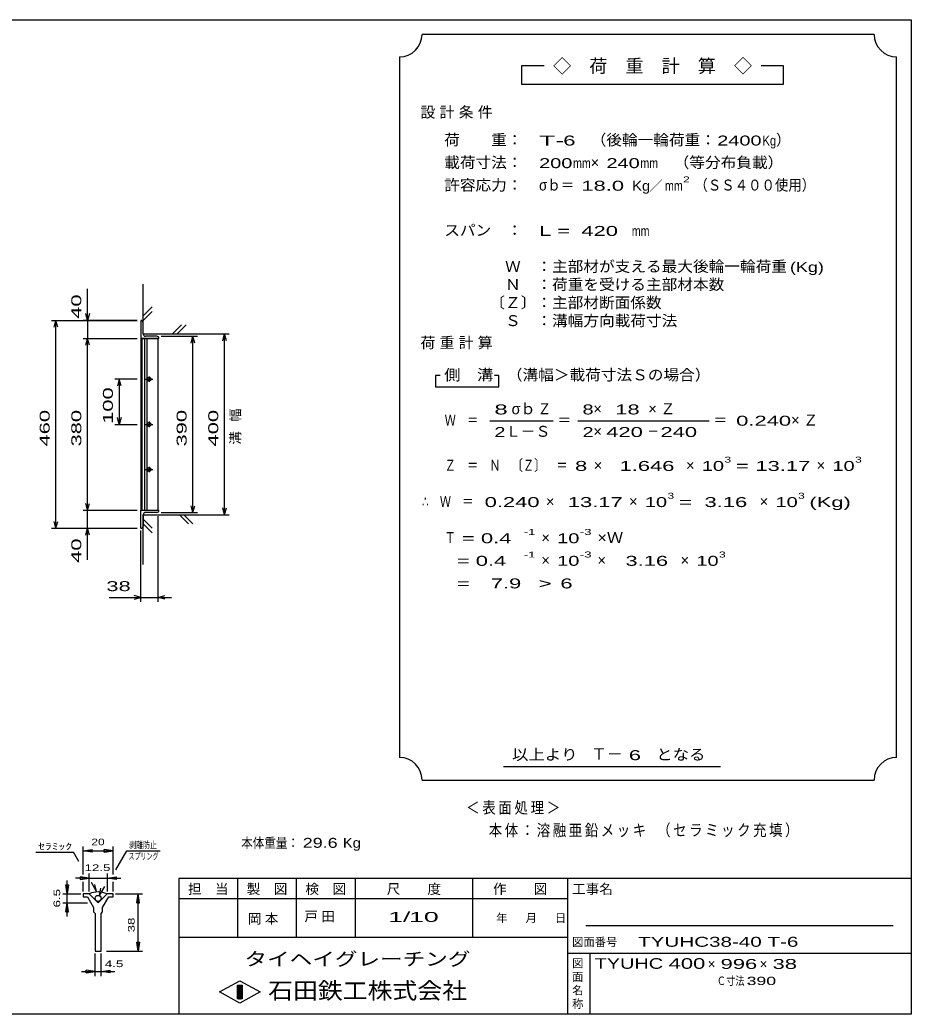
# Model space of a CAD drawing. Units: millimetres, scale not verified. Extents: x -1820 to 1724, y -1285 to 1059.
# Drawn here: x -248 to 1724, y -1141 to 1059 of the extents above; entities that cross this region are included whole.
import ezdxf
from ezdxf.enums import TextEntityAlignment as Align

# ---------------------------------------------------------------- set-up
doc = ezdxf.new("R2010")
doc.units = ezdxf.units.MM
doc.header["$LTSCALE"] = 10
for name, color, linetype, lineweight in [('0_2', 150, 'Continuous', 25), ('16', 3, 'Continuous', 25), ('22', 2, 'Continuous', 25), ('32', 4, 'Continuous', 25)]:
    doc.layers.add(name, color=color, linetype=linetype, lineweight=lineweight)
doc.styles.add('ベクトル', font='')
doc.styles.get('ベクトル').set_extended_font_data('ベクトル')

msp = doc.modelspace()

# ---------------------------------------------------------------- linework, layer by layer
at = {"layer": '0_2'}
for p, q in [((-1736, 1059), (1724, 1059)), ((1724, 1059), (1724, -1141)), ((1724, -841), (104, -841)), ((104, -841), (104, -1141)), ((234, -841), (234, -971)), ((364, -971), (364, -841)), ((494, -841), (494, -971)), ((754, -971), (754, -841)), ((964, -841), (964, -1141)), ((964, -886), (104, -886)), ((1684, -946), (1004, -946)), ((104, -971), (964, -971)), ((964, -1006), (1724, -1006)), ((1014, -1141), (1014, -1006)), ((194, -1092), (239, -1067)), ((234, -1077), (244, -1077)), ((234, -1107), (234, -1077)), ((234, -1077), (236, -1077)), ((236, -1077), (236, -1107)), ((238, -1107), (238, -1077)), ((238, -1077), (240, -1077)), ((239, -1067), (284, -1092)), ((240, -1077), (240, -1107)), ((242, -1107), (242, -1077)), ((242, -1077), (244, -1077)), ((244, -1077), (244, -1107)), ((244, -1077), (244, -1107)), ((239, -1117), (194, -1092)), ((284, -1092), (239, -1117)), ((244, -1107), (234, -1107)), ((236, -1107), (238, -1107)), ((240, -1107), (242, -1107)), ((1724, -1141), (-1736, -1141))]:
    msp.add_line(p, q, dxfattribs=at)
at = {"layer": '16'}
for p, q in [((20, 394), (20, 354)), ((25, 364), (25, 389)), ((20, 354), (60, 354)), ((20, 354), (20, -26)), ((58, 354), (20, 354)), ((22, 354), (22, -26)), ((29, -26), (29, 354)), ((55, 359), (30, 359)), ((33, 354), (33, -26)), ((58, -26), (58, 354)), ((30, 264), (46, 264)), ((40, 267), (36, 267)), ((38, 270), (38, 258)), ((36, 261), (40, 261)), ((30, 164), (46, 164)), ((40, 167), (36, 167)), ((36, 161), (40, 161)), ((38, 170), (38, 158)), ((40, 67), (36, 67)), ((38, 70), (38, 58)), ((30, 64), (46, 64)), ((36, 61), (40, 61)), ((20, -26), (60, -26)), ((20, -66), (20, -26)), ((20, -26), (58, -26)), ((25, -36), (25, -61)), ((55, -31), (30, -31))]:
    msp.add_line(p, q, dxfattribs=at)
for centre, radius, start, end in [((20, 389), 5, 0, 90), ((30, 364), 5, 180, 270), ((55, 354), 5, 0, 90), ((36, 264), 3, 90, 270), ((38, 264), 4, 46.6, 133.4), ((40, 264), 3, 270, 90), ((38, 264), 4, 226.6, 313.4), ((36, 164), 3, 90, 270), ((38, 164), 4, 46.6, 133.4), ((38, 164), 4, 226.6, 313.4), ((40, 164), 3, 270, 90), ((36, 64), 3, 90, 270), ((38, 64), 4, 46.6, 133.4), ((40, 64), 3, 270, 90), ((38, 64), 4, 226.6, 313.4), ((30, -36), 5, 90, 180), ((55, -26), 5, 270, 0), ((20, -61), 5, 270, 0)]:
    msp.add_arc(centre, radius, start, end, dxfattribs=at)
at = {"layer": '22', "color": 4}
for p, q in [((1642, 1027), (642, 1027)), ((592, 977), (592, -573)), ((1692, -573), (1692, 977)), ((912, 957), (862, 957)), ((862, 957), (862, 917)), ((1442, 957), (1392, 957)), ((1442, 917), (1442, 957)), ((862, 917), (1442, 917)), ((-98, 394), (-98, 464)), ((25, 364), (25, 474)), ((25, 404), (45, 424)), ((-98, 394), (-102, 409)), ((-94, 409), (-98, 394)), ((25, 394), (45, 414)), ((-178, 394), (12, 394)), ((-172, 379), (-168, 394)), ((-164, 379), (-168, 394)), ((-168, -66), (-168, 394)), ((12, 394), (-108, 394)), ((-98, 394), (-98, 354)), ((90, 364), (110, 384)), ((100, 364), (120, 384)), ((-108, 354), (12, 354)), ((-102, 339), (-98, 354)), ((-94, 339), (-98, 354)), ((-98, -26), (-98, 354)), ((25, 364), (215, 364)), ((65, 359), (145, 359)), ((131, 344), (135, 359)), ((139, 344), (135, 359)), ((135, -31), (135, 359)), ((201, 349), (205, 364)), ((209, 349), (205, 364)), ((205, -36), (205, 364)), ((12, 264), (-38, 264)), ((-28, 264), (-32, 249)), ((-24, 249), (-28, 264)), ((-28, 264), (-28, 164)), ((682, 272), (672, 272)), ((672, 272), (672, 247)), ((812, 272), (802, 272)), ((812, 247), (812, 272)), ((672, 247), (812, 247)), ((-28, 164), (-32, 179)), ((-24, 179), (-28, 164)), ((-38, 164), (12, 164)), ((792, 172), (932, 172)), ((987, 172), (1277, 172)), ((-98, -26), (-102, -11)), ((-98, -26), (-94, -11)), ((135, -31), (131, -16)), ((135, -31), (139, -16)), ((205, -36), (201, -21)), ((205, -36), (209, -21)), ((-108, -26), (12, -26)), ((-98, -66), (-98, -26)), ((25, -36), (215, -36)), ((25, -146), (25, -36)), ((58, -229), (58, -39)), ((65, -31), (145, -31)), ((125, -56), (105, -36)), ((135, -56), (115, -36)), ((-178, -66), (12, -66)), ((-168, -66), (-172, -51)), ((-168, -66), (-164, -51)), ((-108, -66), (12, -66)), ((-102, -81), (-98, -66)), ((-94, -81), (-98, -66)), ((-98, -136), (-98, -66)), ((45, -66), (25, -46)), ((45, -76), (25, -56)), ((20, -229), (20, -71)), ((-50, -219), (20, -219)), ((20, -219), (5, -215)), ((5, -223), (20, -219)), ((20, -219), (58, -219)), ((58, -219), (73, -215)), ((73, -223), (58, -219)), ((58, -219), (88, -219)), ((822, -593), (1302, -593)), ((642, -623), (1642, -623))]:
    msp.add_line(p, q, dxfattribs=at)
for centre, start, end in [((592, 1027), 270, 0), ((1692, 1027), 180, 270), ((592, -623), 0, 90), ((1692, -623), 90, 180)]:
    msp.add_arc(centre, 50, start, end, dxfattribs=at)
at = {"layer": '32'}
for p, q in [((-108, -832), (-108, -770)), ((-41.33, -832), (-41.33, -770)), ((-212.33, -783), (-129, -783)), ((-117.33, -803), (-129, -783)), ((-108, -780), (-88, -777)), ((-88, -783), (-108, -780)), ((-108, -780), (-41.33, -780)), ((-88, -783), (-88, -777)), ((-41.33, -780), (-61.33, -777)), ((-61.33, -783), (-61.33, -777)), ((-61.33, -783), (-41.33, -780)), ((-35.33, -821.67), (-11, -779.67)), ((-11, -779.67), (62.34, -779.67)), ((-94.67, -870), (-94.67, -830)), ((-54.67, -830), (-54.67, -870)), ((-143, -875), (-146, -855)), ((-146, -855), (-140, -855)), ((-143, -875), (-143, -845)), ((-140, -855), (-143, -875)), ((-94.67, -840), (-124.67, -840)), ((-94.67, -840), (-114.67, -837)), ((-114.67, -837), (-114.67, -843)), ((-114.67, -843), (-94.67, -840)), ((-108, -870), (-108, -848)), ((-94.67, -840), (-54.67, -840)), ((-78, -870), (-89.67, -850)), ((-78, -870), (-81.67, -854.33)), ((-54.67, -840), (-34.67, -837)), ((-34.67, -843), (-54.67, -840)), ((-54.67, -840), (-24.67, -840)), ((-41.33, -870), (-41.33, -848)), ((-34.67, -837), (-34.67, -843)), ((-153, -875), (-113, -875)), ((-143, -895), (-143, -875)), ((-108, -875), (-108, -881.67)), ((-94.67, -875), (-108, -875)), ((-74.67, -895), (-94.67, -875)), ((-54.67, -875), (-74.67, -895)), ((-71.33, -878.33), (-60, -858.33)), ((-71.33, -878.33), (-69, -862.33)), ((-41.33, -875), (-54.67, -875)), ((-41.33, -881.67), (-41.33, -875)), ((-36.33, -875), (23.67, -875)), ((10.67, -895), (13.67, -875)), ((16.67, -895), (13.67, -875)), ((13.67, -1001.67), (13.67, -875)), ((-153, -895), (-98, -895)), ((-146, -915), (-143, -895)), ((-140, -915), (-143, -895)), ((-143, -925), (-143, -895)), ((-108, -881.67), (-98, -881.67)), ((-98, -881.67), (-84.67, -905)), ((-64.67, -905), (-51.33, -881.67)), ((-51.33, -881.67), (-41.33, -881.67)), ((10.67, -895), (16.67, -895)), ((-146, -915), (-140, -915)), ((-84.67, -905), (-84.67, -915)), ((-84.67, -915), (-81.33, -918.33)), ((-81.33, -918.33), (-81.33, -1001.67)), ((-68, -918.33), (-64.67, -915)), ((-68, -1001.67), (-68, -918.33)), ((-64.67, -915), (-64.67, -905)), ((13.67, -1001.67), (10.67, -981.67)), ((10.67, -981.67), (16.67, -981.67)), ((16.67, -981.67), (13.67, -1001.67)), ((-81.33, -1001.67), (-68, -1001.67)), ((-81.33, -1056.67), (-81.33, -1006.67)), ((-68, -1056.67), (-68, -1006.67)), ((-56.33, -1001.67), (23.67, -1001.67)), ((-111.33, -1046.67), (-81.33, -1046.67)), ((-81.33, -1046.67), (-101.33, -1043.67)), ((-101.33, -1049.67), (-101.33, -1043.67)), ((-101.33, -1049.67), (-81.33, -1046.67)), ((-81.33, -1046.67), (-68, -1046.67)), ((-68, -1046.67), (-48, -1043.67)), ((-48, -1049.67), (-68, -1046.67)), ((-68, -1046.67), (-38, -1046.67)), ((-48, -1049.67), (-48, -1043.67))]:
    msp.add_line(p, q, dxfattribs=at)
msp.add_circle((-74.67, -885), 6.67, dxfattribs=at)
msp.add_arc((-75, -920.68), 50, 66, 113, dxfattribs=at)

# ---------------------------------------------------------------- texts
at = {"layer": '0_2', "style": 'ベクトル'}
for s, height, p in [('担\u3000当', 21.99, (124, -864)), ('製\u3000図', 21.99, (254, -864)), ('検\u3000図', 21.99, (384, -864)), ('尺\u3000\u3000度', 21.99, (564, -864)), ('作\u3000\u3000図', 21.99, (799, -864)), ('工事名', 21.99, (974, -864)), ('年', 18.33, (806, -928.5)), ('月', 18.33, (871, -928.5)), ('日', 18.33, (936, -928.5)), ('図面番号', 18.33, (974, -981.5)), ('図', 18.33, (974, -1028.5)), ('面', 18.33, (974, -1058.5)), ('名', 18.33, (974, -1088.5)), ('称', 18.33, (974, -1118.5))]:
    msp.add_text(s, height=height, dxfattribs=at).set_placement(p, align=Align.MIDDLE_LEFT)
at = {"layer": '0_2', "color": 222, "style": 'ベクトル'}
for s, height, width, p in [('タイヘイグレーチング', 29.33, 1.25, (249, -1019)), ('石田鉄工株式会社', 36.66, 1.1, (301.5, -1089))]:
    msp.add_text(s, height=height, dxfattribs=dict(at, width=width)).set_placement(p, align=Align.MIDDLE_LEFT)
at = {"layer": '22', "style": 'ベクトル'}
for s, height, p in [('◇\u3000荷\u3000重\u3000計\u3000算\u3000◇', 29.33, (932, 957)), ('）', 24.19, (1425, 793.5)), ('×', 24.19, (1015, 743.5)), ('／', 21.99, (1144.5, 692)), ('σｂ', 24.19, (840, 198.5)), ('×', 24.19, (1021, 198.5)), ('Ｌ－Ｓ', 24.19, (827, 148.5)), ('×', 24.19, (1021, 148.5)), ('×', 24.19, (1022, 73.5)), ('×', 24.19, (1226, 73.5)), ('×', 24.19, (1515, 73.5)), ('×', 24.19, (916, -6.5)), ('×', 24.19, (1100, -6.5)), ('×', 24.19, (1389, -6.5)), ('×', 24.19, (906, -86.5)), ('×', 24.19, (906, -136.5)), ('×', 24.19, (1030, -136.5)), ('×', 24.19, (1214, -136.5)), ('Ｔ－', 25.66, (1016, -565.5)), ('×', 21.99, (1274, -1030)), ('×', 21.99, (1389, -1030))]:
    msp.add_text(s, height=height, dxfattribs=at).set_placement(p, align=Align.MIDDLE_LEFT)
for s, height, width, p in [('荷\u3000\u3000重：\u3000', 24.19, 1.05, (691, 793.5)), ('T-', 21.99, 2, (901, 792)), (' 6 ', 21.99, 1.65, (941, 792)), ('（後輪一輪荷重：', 24.19, 1.05, (1015, 793.5)), ('2400', 21.99, 1.5, (1295, 792)), ('Kg', 21.99, 0.85, (1395, 792)), ('載荷寸法：\u3000', 24.19, 1.05, (691, 743.5)), ('200', 21.99, 1.5, (901, 742)), ('mm', 21.99, 0.8, (976, 742)), ('240', 21.99, 1.5, (1050, 742)), ('mm', 21.99, 0.8, (1125, 742)), ('\u3000（等分布負載）', 24.19, 1.05, (1164, 743.5)), ('許容応力：\u3000', 24.19, 1.05, (691, 693.5)), ('σｂ＝', 24.19, 0.9, (901, 693.5)), ('2', 13.2, 1.5, (1219.5, 706)), ('（ＳＳ４００使用）', 24.19, 0.9, (1244.5, 693.5)), (' 18.0', 21.99, 1.65, (981, 692)), ('Kg', 21.99, 1.1, (1107, 692)), ('mm', 21.99, 0.8, (1179.5, 692)), ('スパン\u3000：\u3000', 24.19, 1.05, (691, 593.5)), ('L = ', 21.99, 1.65, (901, 592)), (' 420 ', 21.99, 1.65, (981, 592)), ('mm', 21.99, 0.8, (1106, 592)), ('\u3000Ｗ\u3000：主部材が支える最大後輪一輪荷重', 24.19, 1.05, (791, 513.5)), ('(Kg)', 21.99, 1.35, (1456, 512)), ('\u3000Ｎ\u3000：荷重を受ける主部材本数', 24.19, 1.05, (791, 473.5)), ('〔Ｚ〕：主部材断面係数', 24.19, 1.05, (791, 433.5)), ('\u3000Ｓ\u3000：溝幅方向載荷寸法', 24.19, 1.05, (791, 393.5)), ('側\u3000溝', 24.19, 1.1, (691, 273.5)), ('\u3000（溝幅＞載荷寸法Ｓの場合）', 24.19, 1.05, (795, 273.5)), ('8', 21.99, 1.8, (802, 197)), ('Ｚ', 24.19, 0.9, (898, 198.5)), ('8', 21.99, 1.5, (997, 197)), (' 18 ', 21.99, 1.65, (1056, 197)), ('Ｗ\u3000＝', 24.19, 0.75, (692, 173.5)), ('＝', 24.19, 0.9, (942, 173.5)), ('＝', 24.19, 0.9, (1287, 173.5)), ('0.240', 21.99, 1.65, (1337, 172)), ('2', 21.99, 1.5, (802, 147)), ('2', 21.99, 1.5, (997, 147)), (' 420 ', 21.99, 1.65, (1036, 147)), (' 240 ', 21.99, 1.65, (1156, 147)), ('－', 24.19, 0.75, (1141, 148.5)), ('Ｚ\u3000＝\u3000Ｎ\u3000〔Ｚ〕\u3000＝', 24.19, 0.75, (692, 73.5)), ('3', 13.2, 1.5, (1311, 86)), ('3', 13.2, 1.5, (1600, 86)), (' 8 ', 21.99, 1.65, (967, 72)), ('  1.646', 21.99, 1.65, (1052, 72)), ('10', 21.99, 1.5, (1261, 72)), ('=', 21.99, 1.7, (1336, 72)), (' 13.17', 21.99, 1.65, (1366, 72)), ('10', 21.99, 1.5, (1550, 72)), ('∴\u3000Ｗ\u3000＝', 24.19, 0.75, (642, -6.5)), (' 0.240', 21.99, 1.65, (767, -8)), (' 13.17', 21.99, 1.65, (951, -8)), ('10', 21.99, 1.5, (1135, -8)), ('3', 13.2, 1.5, (1185, 6)), ('  3.16', 21.99, 1.65, (1240, -8)), ('10', 21.99, 1.5, (1424, -8)), ('3', 13.2, 1.5, (1474, 6)), ('(Kg)', 21.99, 1.65, (1499, -8)), ('=', 21.99, 1.7, (1210, -8)), ('Ｔ', 24.19, 0.75, (692, -86.5)), (' = 0.4', 21.99, 1.65, (717, -88)), ('-1', 13.2, 1.65, (867, -74)), ('10', 21.99, 1.5, (941, -88)), ('-3', 13.2, 1.65, (991, -74)), ('×Ｗ', 24.19, 1.1, (1030, -86.5)), ('  = 0.4', 21.99, 1.65, (692, -138)), ('-1', 13.2, 1.65, (867, -124)), ('10', 21.99, 1.5, (941, -138)), ('-3', 13.2, 1.65, (991, -124)), ('  3.16', 21.99, 1.65, (1065, -138)), ('10', 21.99, 1.5, (1249, -138)), ('3', 13.2, 1.5, (1299, -124)), (' 38 ', 21.99, 1.65, (-70, -194)), ('  =', 21.99, 1.65, (692, -188)), ('  7.9', 21.99, 1.65, (767, -188)), ('>', 21.99, 1.7, (899.5, -188)), (' 6 ', 21.99, 1.65, (934.5, -188)), ('以上より\u3000', 24.19, 1.1, (841, -566.5)), (' 6 ', 21.99, 1.65, (1086, -568)), ('となる', 24.19, 1.1, (1160, -566.5)), ('本体重量：', 21.99, 0.85, (242, -762)), (' 29.6', 21.99, 1.35, (367, -762)), ('Kg', 21.99, 1.1, (467, -762)), ('1/', 21.99, 2, (567, -926)), (' 10 ', 21.99, 2, (597, -926)), ('TYUHC38-40 T-6', 21.99, 1.55, (1120, -981)), ('TYUHC', 23.46, 1.4, (1024, -1029)), (' 400 ', 23.46, 1.55, (1174, -1029)), (' 996 ', 21.99, 1.65, (1289, -1030)), (' 38 ', 21.99, 1.65, (1404, -1030)), ('Ｃ寸法：', 18.33, 0.8, (1294, -1067.5)), (' 390 ', 18.33, 1.6, (1349, -1067.5))]:
    msp.add_text(s, height=height, dxfattribs=dict(at, width=width)).set_placement(p, align=Align.MIDDLE_LEFT)
at = {"layer": '22', "style": 'ベクトル', "width": 1.65}
for s, p in [(' 40 ', (-123, 384)), (' 100 ', (-53, 151.5)), (' 460 ', (-193, 101.5)), (' 380 ', (-123, 101.5)), (' 390 ', (110, 101.5)), (' 400 ', (180, 101.5)), (' 40 ', (-123, -156))]:
    msp.add_text(s, height=21.99, rotation=90, dxfattribs=at).set_placement(p, align=Align.MIDDLE_LEFT)
at = {"layer": '22', "attachment_point": 4, "style": 'ベクトル'}
for s, insert, char_height in [('\\T1.28;設計条件', (638.5, 853.5), 24.19), ('\\T1.28;荷重計算', (638.5, 343.5), 24.19), ('\\T1.42;×Ｚ', (1142.5, 198.5), 24.19), ('\\T1.42;×Ｚ', (1458.5, 173.5), 24.19), ('\\T1.2;\\W0.85;＜表面処理＞', (739.5, -685.5), 25.66), ('\\T1.19;\\W0.85;本体：溶融亜鉛メッキ', (789.5, -735.5), 25.66), ('\\T1.19;\\W0.85;（セラミック充填）', (1162, -735.5), 25.66), ('\\T1.25;岡本\u3000', (256.5, -931), 21.99), ('\\T1.25;戸田\u3000', (381.5, -926), 21.99)]:
    msp.add_mtext(s, dxfattribs=dict(at, insert=insert, char_height=char_height))
at = {"layer": '22', "insert": (230, 119), "char_height": 21.99, "attachment_point": 4, "rotation": 90, "style": 'ベクトル'}
msp.add_mtext('\\T1.67;溝幅', dxfattribs=at)
at = {"layer": '32', "color": 2, "style": 'ベクトル'}
for s, width, p in [('ｾﾗﾐｯｸ', 1.5, (-207.33, -770)), ('20', 1.35, (-89.67, -760)), ('剥離防止', 0.75, (-6, -766.67)), ('スプリング', 0.65, (-7.66, -791.67)), ('12.5', 1.5, (-104.67, -817)), (' 4.5 ', 1.5, (-68, -1029.67))]:
    msp.add_text(s, height=14.66, dxfattribs=dict(at, width=width)).set_placement(p, align=Align.MIDDLE_LEFT)
at = {"layer": '32', "color": 2, "style": 'ベクトル', "width": 1.5}
for s, p in [('6.5', (-166, -905)), (' 38 ', (-1.33, -968.33))]:
    msp.add_text(s, height=14.66, rotation=90, dxfattribs=at).set_placement(p, align=Align.MIDDLE_LEFT)

doc.saveas('drawing.dxf')
